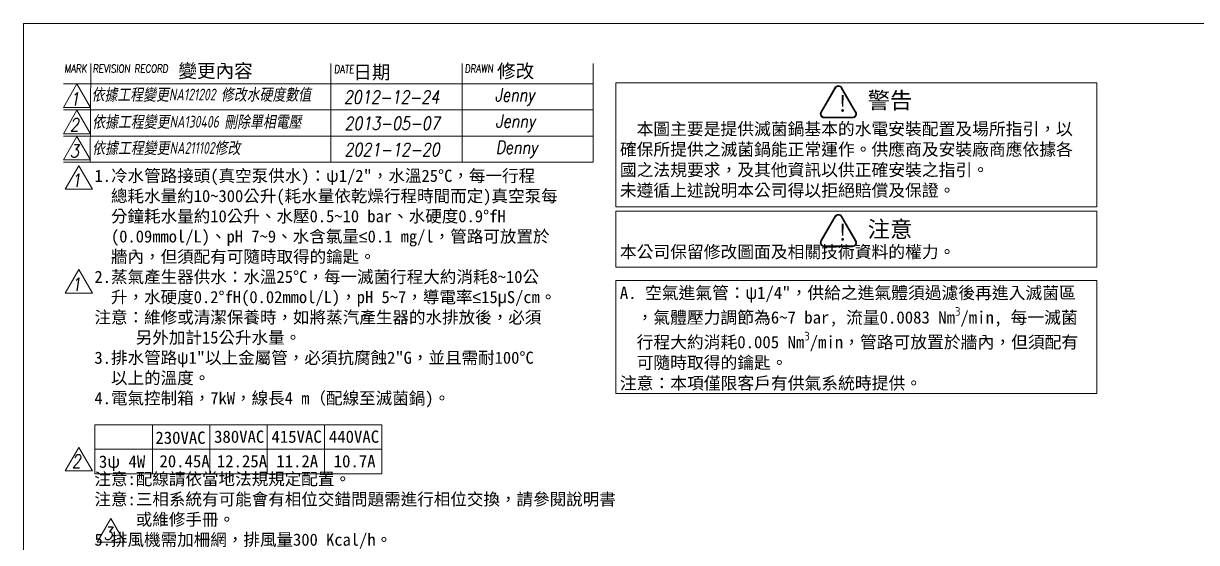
# Model space of a CAD drawing. Header units: millimetres. Extents: x -224883 to -213163, y -21825 to -13585.
# Drawn here: x -224883 to -217730, y -16753 to -13585 of the extents above; entities that cross this region are included whole.
import ezdxf

# ---------------------------------------------------------------- set-up
doc = ezdxf.new("R2010")
doc.units = ezdxf.units.MM
doc.layers.get('0').update_dxf_attribs({"lineweight": 25})
for name, color, linetype, lineweight in [('D', 3, 'Continuous', 13), ('F', 7, 'Continuous', 15), ('T', 4, 'Continuous', 15)]:
    doc.layers.add(name, color=color, linetype=linetype, lineweight=lineweight)
doc.styles.get("Standard").update_dxf_attribs({"font": 'KAIU.TTF'})
doc.styles.add('STU25', font='isocp2.shx')
doc.styles.add('Text', font='romans.shx', dxfattribs={"width": 0.8, "oblique": 10})

msp = doc.modelspace()

# ---------------------------------------------------------------- hatches: boundary and pattern name
at = {"layer": 'D'}
h = msp.add_hatch(color=11, dxfattribs=at)
edge = h.paths.add_edge_path()
edge.add_line((-219935.795, -13976.848), (-220021.154, -14124.695))
edge.add_arc((-219999.504, -14137.195), 25, 149.9999999, 270)
edge.add_line((-219999.504, -14162.195), (-219828.786, -14162.195))
edge.add_arc((-219828.786, -14137.195), 25, 270, 389.9999999)
edge.add_line((-219807.135, -14124.695), (-219892.494, -13976.848))
edge.add_arc((-219914.145, -13989.348), 25, 30, 150)
edge = h.paths.add_edge_path(flags=16)
edge.add_arc((-219914.145, -13989.348), 20, 30, 150)
edge.add_line((-219931.465, -13979.348), (-220016.824, -14127.195))
edge.add_arc((-219999.504, -14137.195), 20, 149.9999999, 270)
edge.add_line((-219999.504, -14157.195), (-219828.786, -14157.195))
edge.add_arc((-219828.786, -14137.195), 20, 270, 389.9999999)
edge.add_line((-219811.465, -14127.195), (-219896.824, -13979.348))
h = msp.add_hatch(color=11, dxfattribs=at)
edge = h.paths.add_edge_path()
edge.add_line((-219935.795, -14762.969), (-220021.154, -14910.815))
edge.add_arc((-219999.504, -14923.315), 25, 149.9999999, 270)
edge.add_line((-219999.504, -14948.315), (-219828.786, -14948.315))
edge.add_arc((-219828.786, -14923.315), 25, 270, 389.9999999)
edge.add_line((-219807.135, -14910.815), (-219892.494, -14762.969))
edge.add_arc((-219914.145, -14775.469), 25, 30, 150)
edge = h.paths.add_edge_path(flags=16)
edge.add_arc((-219914.145, -14775.469), 20, 30, 150)
edge.add_line((-219931.465, -14765.469), (-220016.824, -14913.315))
edge.add_arc((-219999.504, -14923.315), 20, 149.9999999, 270)
edge.add_line((-219999.504, -14943.315), (-219828.786, -14943.315))
edge.add_arc((-219828.786, -14923.315), 20, 270, 389.9999999)
edge.add_line((-219811.465, -14913.315), (-219896.824, -14765.469))

# ---------------------------------------------------------------- linework, layer by layer
at = {"layer": 'D', "color": 11}
for p, q in [((-219935.795, -13976.848), (-220021.154, -14124.695)), ((-219931.465, -13979.348), (-220016.824, -14127.195)), ((-219896.824, -13979.348), (-219811.465, -14127.195)), ((-219892.494, -13976.848), (-219807.135, -14124.695)), ((-219999.504, -14157.195), (-219828.786, -14157.195)), ((-219999.504, -14162.195), (-219828.786, -14162.195)), ((-219935.795, -14762.969), (-220021.154, -14910.815)), ((-219931.465, -14765.469), (-220016.824, -14913.315)), ((-219896.824, -14765.469), (-219811.465, -14913.315)), ((-219892.494, -14762.969), (-219807.135, -14910.815)), ((-219999.504, -14943.315), (-219828.786, -14943.315)), ((-219999.504, -14948.315), (-219828.786, -14948.315))]:
    msp.add_line(p, q, dxfattribs=at)
at = {"layer": 'D'}
for p, q in [((-224447.076, -16033.952), (-224447.076, -16333.952)), ((-224447.076, -16033.952), (-222697.076, -16033.952)), ((-224097.076, -16033.952), (-224097.076, -16333.952)), ((-223747.076, -16033.952), (-223747.076, -16333.952)), ((-223397.076, -16033.952), (-223397.076, -16333.952)), ((-223047.076, -16033.952), (-223047.076, -16333.952)), ((-222697.076, -16033.952), (-222697.076, -16333.952)), ((-224447.076, -16183.952), (-222697.076, -16183.952)), ((-224447.076, -16333.952), (-222697.076, -16333.952))]:
    msp.add_line(p, q, dxfattribs=at)
at = {"layer": 'D', "color": 11}
for points in [[(-221271.07, -13948.459), (-218338.414, -13948.459), (-218338.414, -14703.55), (-221271.07, -14703.55)], [(-221271.07, -14730.945), (-218338.414, -14730.945), (-218338.414, -15073.23), (-221271.07, -15073.23)], [(-221271.07, -15155.096), (-218338.414, -15155.096), (-218338.414, -15843.114), (-221271.07, -15843.114)]]:
    msp.add_lwpolyline(points, close=True, dxfattribs=at)
for centre, radius, start, end in [((-219914.145, -13989.348), 25, 30, 150), ((-219914.145, -13989.348), 20, 30, 150), ((-219999.504, -14137.195), 25, 149.9999999, 270), ((-219999.504, -14137.195), 20, 149.9999999, 270), ((-219828.786, -14137.195), 25, 270, 29.9999999), ((-219828.786, -14137.195), 20, 270, 29.9999999), ((-219914.145, -14775.469), 25, 30, 150), ((-219914.145, -14775.469), 20, 30, 150), ((-219999.504, -14923.315), 25, 149.9999999, 270), ((-219999.504, -14923.315), 20, 149.9999999, 270), ((-219828.786, -14923.315), 25, 270, 29.9999999), ((-219828.786, -14923.315), 20, 270, 29.9999999)]:
    msp.add_arc(centre, radius, start, end, dxfattribs=at)
at = {"layer": 'F', "color": 7}
for p, q in [((-224472.595, -13828.928), (-224475.644, -14432.928)), ((-223008.845, -14432.928), (-223008.845, -13828.928)), ((-222208.845, -14432.928), (-222208.845, -13828.928)), ((-221408.845, -14432.928), (-221408.845, -13828.928)), ((-221408.845, -13952.928), (-224639.644, -13952.928)), ((-224639.644, -14112.928), (-221408.845, -14112.928)), ((-224639.644, -14272.928), (-221408.845, -14272.928)), ((-224639.644, -14432.928), (-221408.845, -14432.928))]:
    msp.add_line(p, q, dxfattribs=at)
at = {"layer": 'F'}
msp.add_line((-221408.845, -13828.928), (-221408.845, -14112.928), dxfattribs=at)
at = {"layer": 'F', "color": 6}
msp.add_lwpolyline([(-224883.219, -13585.353), (-224883.219, -21825.353), (-213163.219, -21825.353), (-213163.219, -13585.353)], close=True, dxfattribs=at)
msp.add_lwpolyline([(-224883.219, -13585.353), (-224883.219, -21825.353), (-213163.219, -21825.353), (-213163.219, -13585.353)], close=True, dxfattribs=at)
at = {"layer": 'F', "color": 7}
for points in [[(-224556.907, -13954.482), (-224640.01, -14098.421), (-224473.805, -14098.421)], [(-224556.907, -14114.482), (-224640.01, -14258.421), (-224473.805, -14258.421)], [(-224556.907, -14274.482), (-224640.01, -14418.421), (-224473.805, -14418.421)], [(-224545.426, -14453.552), (-224628.529, -14597.491), (-224462.323, -14597.491)], [(-224545.426, -15087.686), (-224628.529, -15231.624), (-224462.323, -15231.624)], [(-224545.426, -16172.585), (-224628.529, -16316.524), (-224462.323, -16316.524)], [(-224351.134, -16607.508), (-224434.237, -16751.446), (-224268.031, -16751.446)]]:
    msp.add_lwpolyline(points, close=True, dxfattribs=at)

# ---------------------------------------------------------------- texts
at = {"lineweight": -3}
for s, p in [('變更內容', (-223938.458, -13916.292)), ('日期', (-222871.648, -13924.203)), ('修改', (-221995.668, -13917.874))]:
    msp.add_text(s, height=83.0297, dxfattribs=at).set_placement(p)
at = {"layer": 'D', "color": 11, "attachment_point": 1, "style": 'STU25'}
for s, insert, char_height in [('{\\f標楷體|b0|i0|c136|p65;警告}', (-219735.943, -14004.71), 100), ('{\\f標楷體|b0|i0|c136|p65;!}', (-219922.455, -14024.078), 100), ('\\A1;\\P{\\f標楷體|b0|i0|c136|p65;  本圖主要是提供滅菌鍋基本的水電安裝配置及場所指引，以\\P確保所提供之滅菌鍋能正常運作。供應商及安裝廠商應依據各\\P國之法規要求，及其他資訊以供正確安裝之指引。\\P未遵循上述說明本公司得以拒絕賠償及保證。\\P\\P\\P本公司保留修改圖面及相關技術資料的權力。\\P\\PA. 空氣進氣管：\\f新細明體|b0|i0|c136|p16;ψ\\f標楷體|b0|i0|c136|p65;1/4"，供給之進氣體須過濾後再進入滅菌區\\P  ，氣體壓力調節為6~7 bar, 流量0.0083 Nm\\Fisocp2.shx;\\H0.7x;\\S3^ ;\\f標楷體|b0|i0|c136|p65;\\H1.429x;/min, 每一滅菌\\P  行程大約消耗0.005 Nm\\Fisocp2.shx;\\H0.7x;\\S3^ ;\\f標楷體|b0|i0|c136|p65;\\H1.429x;/min，管路可放置於牆內，但須配有\\P  可隨時取得的鑰匙。\\P注意：本項僅限客戶有供氣系統時提供。}', (-221246.699, -14066.289), 75), ('{\\f標楷體|b0|i0|c136|p65;1.冷水管路接頭(真空泵供水)：ψ1/2"，水溫25%%DC，每一行程\\P  總耗水量約10~300公升(耗水量依乾燥行程時間而定)真空泵每\\P  分鐘耗水量約10公升、水壓0.5~10 bar、水硬度0.9%%DfH\\P  (0.09mmol/L)、pH 7~9、水含氯量\\fGulim|b0|i0|c129|p49;\\M+3A1C2\\f標楷體|b0|i0|c136|p65;0.1 mg/l，管路可放置於\\P  牆內，但須配有可隨時取得的鑰匙。\\P2.蒸氣產生器供水：水溫25%%DC，每一滅菌行程大約消耗8~10公\\P  升，水硬度0.2%%DfH(0.02mmol/L)，pH 5~7，導電率\\fGulim|b0|i0|c129|p49;\\M+3A1C2\\f標楷體|b0|i0|c136|p65;15\\f新細明體|b0|i0|c136|p16;μ\\f標楷體|b0|i0|c136|p65;S/cm。\\P注意：維修或清潔保養時，如將蒸汽產生器的水排放後，必須\\P     另外加計15公升水量。\\P3.排水管路\\f新細明體|b0|i0|c136|p16;ψ\\f標楷體|b0|i0|c136|p65;1"以上金屬管，必須抗腐蝕2"G，並且需耐100%%DC\\P  以上的溫度。 \\P4.電氣控制箱，7kW，線長4 m（配線至滅菌鍋)。 \\P\\P\\P\\P注意:配線請依當地法規規定配置。\\P\\fDFKai-SB|b0|i0|c136|p65;注意:三相系統有可能會有相位交錯問題需進行相位交換，請參閱說明書\\P     或維修手冊。\\P\\f標楷體|b0|i0|c136|p65;5.排風機需加柵網，排風量300 Kcal/h。\\P6.真空泵排水管(6)及儀器之(7,7-1,7-2)排氣管於管路裝配時加裝\\P  逆止閥。\\P\\PB.為維持儀器乾燥之效能及排水效能，將儀器水平調整至前低後\\P  高，其傾斜角度約略為1%%D~2%%D。}', (-224450.395, -14478.054), 74), ('{\\f標楷體|b0|i0|c136|p65;注意}', (-219735.943, -14790.831), 100), ('{\\f標楷體|b0|i0|c136|p65;!}', (-219922.455, -14810.199), 100), ('{\\f標楷體|b0|i0|c136|p65;230VAC}', (-224078.833, -16075.902), 75), ('{\\f標楷體|b0|i0|c136|p65;380VAC}', (-223720.95, -16069.716), 75), ('{\\f標楷體|b0|i0|c136|p65;415VAC}', (-223370.95, -16069.716), 75), ('{\\f標楷體|b0|i0|c136|p65;440VAC}', (-223020.95, -16069.716), 75), ('{\\f標楷體|b0|i0|c136|p65;3ψ 4W}', (-224423.268, -16221.941), 75), ('{\\f標楷體|b0|i0|c136|p65;20.45A}', (-224053.89, -16219.271), 75), ('{\\f標楷體|b0|i0|c136|p65;12.25A}', (-223703.89, -16219.271), 75), ('{\\f標楷體|b0|i0|c136|p65;11.2A}', (-223341.393, -16219.271), 75), ('{\\f標楷體|b0|i0|c136|p65;10.7A}', (-222991.393, -16219.271), 75)]:
    msp.add_mtext(s, dxfattribs=dict(at, insert=insert, char_height=char_height))
at = {"layer": 'F', "color": 1, "lineweight": 15, "style": 'Text', "oblique": 5, "width": 0.8}
for s, p in [('MARK', (-224633.454, -13884.884)), ('REVISION RECORD', (-224460.034, -13884.884)), ('DATE', (-222989.12, -13888.037)), ('DRAWN', (-222192.965, -13884.884))]:
    msp.add_text(s, height=48, dxfattribs=at).set_placement(p)
at = {"layer": 'T', "lineweight": 20, "style": 'Text', "oblique": 10, "width": 0.8}
for s, p in [('1', (-224598.164, -14086.146)), ('2012-12-24', (-222929.663, -14074.804)), ('Jenny', (-222008.367, -14060.76)), ('2013-05-07', (-222926.002, -14235.229)), ('Jenny', (-222004.706, -14221.185)), ('2', (-224600.407, -14243.778)), ('Denny', (-222004.706, -14381.185)), ('3', (-224600.407, -14403.778)), ('2021-12-20', (-222926.002, -14395.229)), ('1', (-224588.926, -14582.848)), ('1', (-224588.926, -15216.982)), ('2', (-224588.926, -16296.637)), ('3', (-224394.634, -16736.804))]:
    msp.add_text(s, height=80, dxfattribs=at).set_placement(p)
at = {"layer": 'T', "linetype": 'Continuous', "lineweight": 20, "char_height": 71.9992, "attachment_point": 1, "style": 'Text'}
for s, insert in [('{\\fDFKai-SB|b0|i0|c136|p65;依據工程變更\\Fisocp2.shx;NA121202 \\fDFKai-SB|b0|i0|c136|p65;修改水硬度數值}', (-224467.257, -13983.589)), ('{\\fDFKai-SB|b0|i0|c136|p65;依據工程變更\\Fisocp2.shx;NA130406 \\fDFKai-SB|b0|i0|c136|p65;刪除單相電壓}', (-224463.596, -14149.214)), ('{\\fDFKai-SB|b0|i0|c136|p65;依據工程變更\\Fisocp2.shx|c136;NA211102\\fDFKai-SB|b0|i0|c136|p65;修改}', (-224463.596, -14309.214))]:
    msp.add_mtext(s, dxfattribs=dict(at, insert=insert))

doc.saveas('drawing.dxf')
